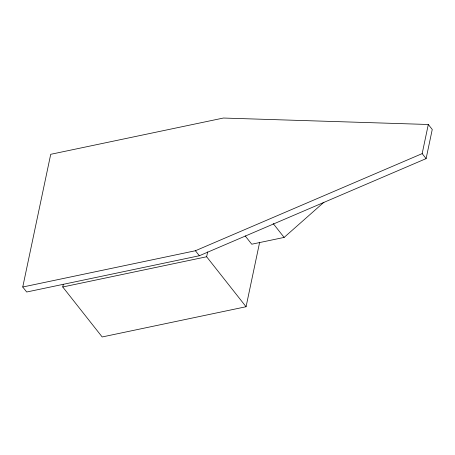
<?xml version="1.0" encoding="UTF-8"?>
<svg xmlns="http://www.w3.org/2000/svg" width="455" height="455" viewBox="0 0 455 455"><rect width="100%" height="100%" fill="white"/><g stroke="black" fill="none" stroke-linecap="round" stroke-linejoin="round"><path stroke-width="0.68" d="M22.75 287.014L50.715 154.308L223.382 118.038L428.309 124.488L432.25 129.482L426.113 158.613L199.364 255.738L26.691 292.008L22.75 287.014L195.417 250.745L422.166 153.619L428.309 124.488M259.657 242.236L246.064 306.738L102.176 336.962L62.75 286.986L63.336 284.216M246.064 306.738L206.638 256.762L207.662 251.905M245.177 235.889L251.746 244.216L284.125 237.419L323.914 202.253M62.75 286.986L206.638 256.762M422.166 153.619L426.113 158.613M273.171 223.536L284.125 237.419M195.417 250.745L199.364 255.738"/></g></svg>
